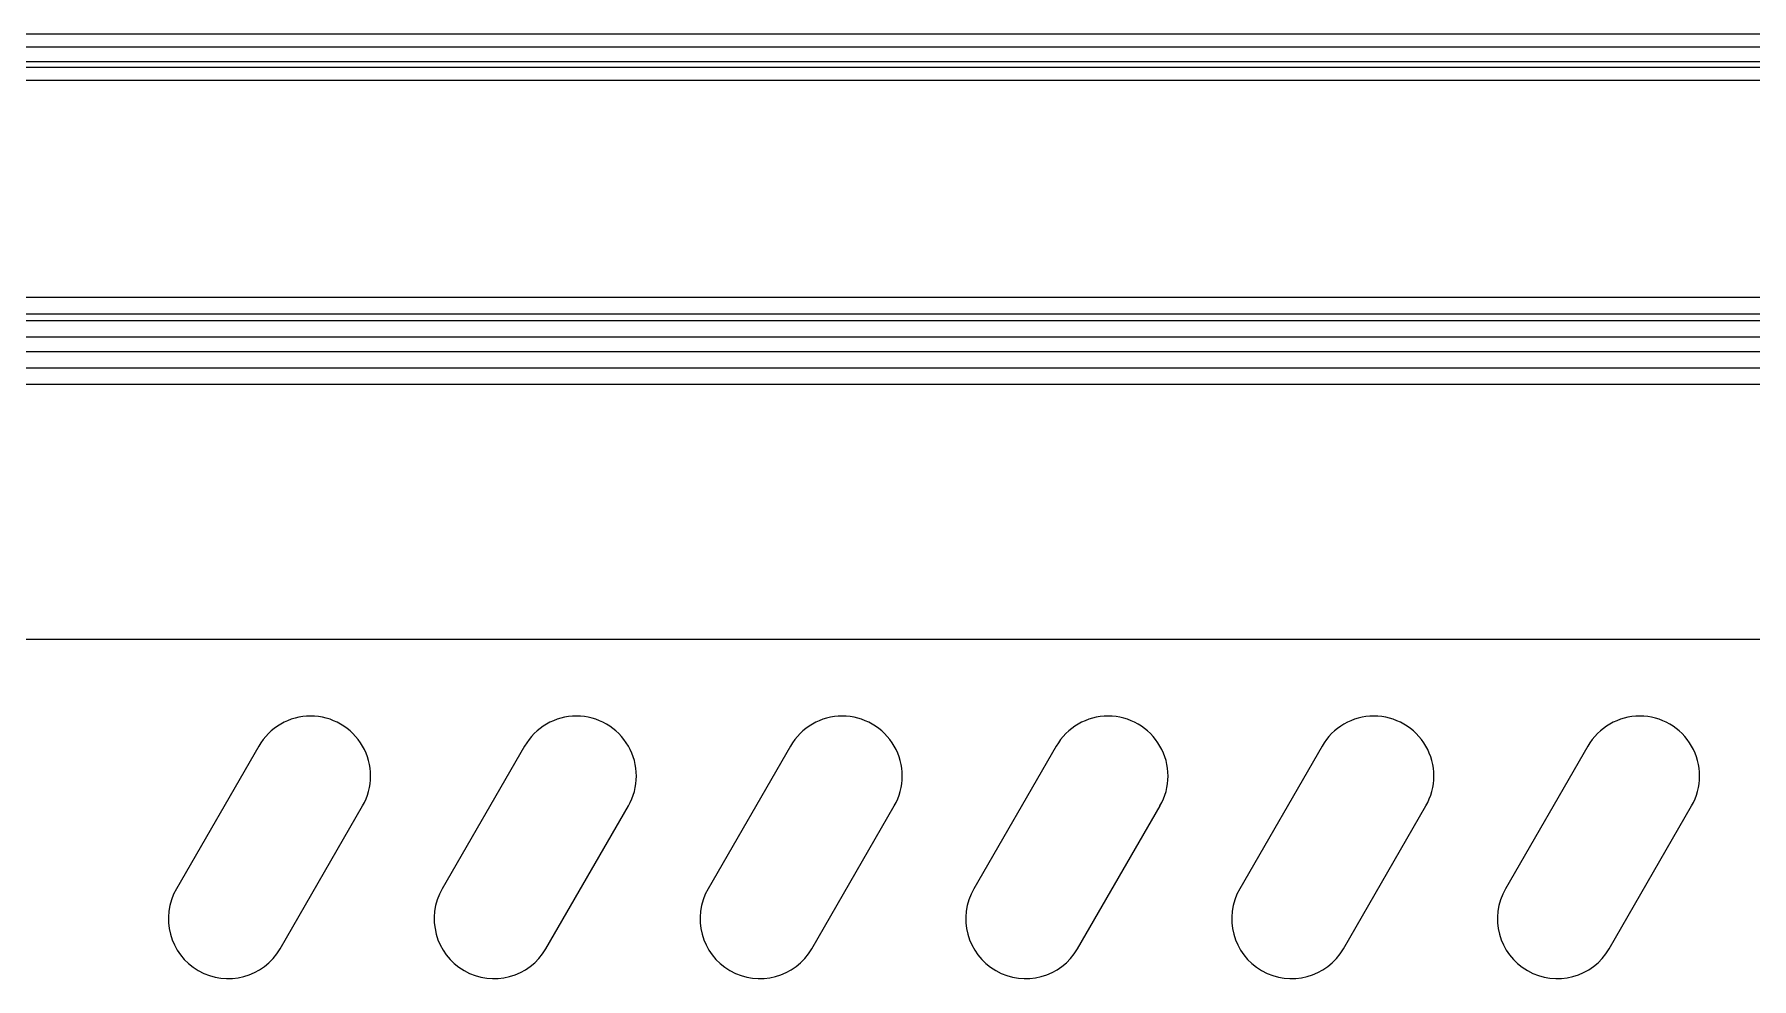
# Model space of a CAD drawing. Header units: inches. Extents: x 0.6 to 61.5, y 0.9 to 41.7.
# Drawn here: x 3.07 to 5.364, y 37.234 to 38.495 of the extents above; entities that cross this region are included whole.
import ezdxf

# ---------------------------------------------------------------- set-up
doc = ezdxf.new("R2010")
doc.units = ezdxf.units.IN
doc.header["$MEASUREMENT"] = 0
doc.layers.add('OBJECT', color=7, linetype='Continuous')

msp = doc.modelspace()

# ---------------------------------------------------------------- linework, layer by layer
at = {"layer": 'OBJECT'}
for p, q in [((34.1642, 38.4949), (1.3102, 38.4949)), ((34.1642, 38.4776), (1.3102, 38.4776)), ((1.3102, 38.4588), (34.1642, 38.4588)), ((34.1642, 38.4504), (1.3102, 38.4504)), ((34.1642, 38.4331), (1.3102, 38.4331)), ((1.3102, 38.144), (34.1642, 38.144)), ((34.1642, 38.1214), (1.3102, 38.1214)), ((1.3102, 38.113), (34.1642, 38.113)), ((34.1642, 38.0905), (1.3102, 38.0905)), ((1.3102, 38.0716), (34.1642, 38.0716)), ((34.1642, 38.049), (1.3102, 38.049)), ((1.3102, 38.0279), (34.1642, 38.0279)), ((1.2992, 37.6875), (34.1692, 37.6875)), ((3.3699, 37.5447), (3.2599, 37.3542)), ((3.7249, 37.5447), (3.6149, 37.3542)), ((4.0799, 37.5447), (3.9699, 37.3542)), ((4.4349, 37.5447), (4.3249, 37.3542)), ((4.7899, 37.5447), (4.6799, 37.3542)), ((5.1449, 37.5447), (5.0349, 37.3542)), ((3.3985, 37.2742), (3.5085, 37.4647)), ((3.7535, 37.2742), (3.8635, 37.4647)), ((4.1085, 37.2742), (4.2185, 37.4647)), ((4.4635, 37.2742), (4.5735, 37.4647)), ((4.8185, 37.2742), (4.9285, 37.4647)), ((5.1735, 37.2742), (5.2835, 37.4647))]:
    msp.add_line(p, q, dxfattribs=at)
for centre, start, end in [((3.4392, 37.5047), 330, 150), ((3.7942, 37.5047), 330, 150), ((4.1492, 37.5047), 330, 150), ((4.5042, 37.5047), 330, 150), ((4.8592, 37.5047), 330, 150), ((5.2142, 37.5047), 330, 150), ((3.3292, 37.3142), 150, 330), ((3.6842, 37.3142), 150, 330), ((4.0392, 37.3142), 150, 330), ((4.3942, 37.3142), 150, 330), ((4.7492, 37.3142), 150, 330), ((5.1042, 37.3142), 150, 330)]:
    msp.add_arc(centre, 0.08, start, end, dxfattribs=at)

doc.saveas('drawing.dxf')
